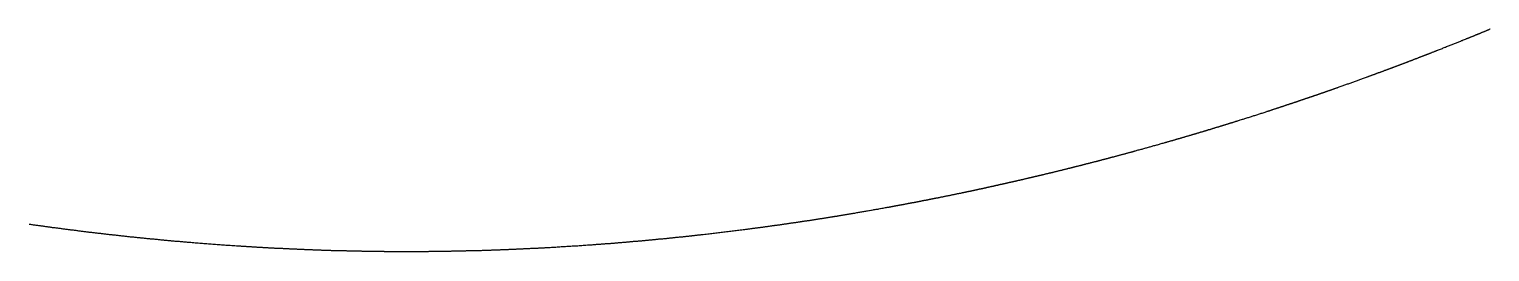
# Model space of a CAD drawing. Header units: millimetres. Extents: x 0 to 2438, y 0 to 1219.
# Drawn here: x 218.44 to 232.22, y 423.41 to 425.51 of the extents above; entities that cross this region are included whole.
import ezdxf

# ---------------------------------------------------------------- set-up
doc = ezdxf.new("R2010")
doc.units = ezdxf.units.MM
doc.layers.add('CUT_AIRCRAFT', color=7, linetype='Continuous')

msp = doc.modelspace()

# ---------------------------------------------------------------- linework, layer by layer
at = {"layer": 'CUT_AIRCRAFT'}
msp.add_lwpolyline([(232.225, 425.507), (232.221, 425.506), (232.216, 425.504), (232.212, 425.502), (232.208, 425.5), (232.204, 425.499), (232.2, 425.497), (232.196, 425.495), (232.192, 425.494), (232.188, 425.492), (232.183, 425.49), (232.179, 425.489), (232.175, 425.487), (232.171, 425.485), (232.167, 425.483), (232.163, 425.482), (232.159, 425.48), (232.155, 425.478), (232.15, 425.477), (232.146, 425.475), (232.142, 425.473), (232.138, 425.472), (232.134, 425.47), (232.13, 425.468), (232.126, 425.466), (232.122, 425.465), (232.117, 425.463), (232.113, 425.461), (232.109, 425.46), (232.105, 425.458), (232.101, 425.456), (232.097, 425.455), (232.093, 425.453), (232.089, 425.451), (232.084, 425.45), (232.08, 425.448), (232.076, 425.446), (232.072, 425.445), (232.068, 425.443), (232.064, 425.441), (232.06, 425.439), (232.056, 425.438), (232.051, 425.436), (232.047, 425.434), (232.043, 425.433), (232.039, 425.431), (232.035, 425.429), (232.031, 425.428), (232.027, 425.426), (232.022, 425.424), (232.018, 425.423), (232.014, 425.421), (232.01, 425.419), (232.007, 425.418), (232.003, 425.417), (231.999, 425.415), (231.994, 425.413), (231.987, 425.41), (231.978, 425.407), (231.969, 425.403), (231.96, 425.399), (231.952, 425.396), (231.944, 425.392), (231.935, 425.389), (231.927, 425.386), (231.919, 425.383), (231.911, 425.379), (231.903, 425.376), (231.894, 425.373), (231.886, 425.369), (231.878, 425.366), (231.869, 425.363), (231.861, 425.359), (231.853, 425.356), (231.845, 425.353), (231.836, 425.35), (231.828, 425.346), (231.82, 425.343), (231.811, 425.34), (231.803, 425.336), (231.795, 425.333), (231.787, 425.33), (231.778, 425.327), (231.77, 425.323), (231.762, 425.32), (231.752, 425.316), (231.744, 425.313), (231.735, 425.31), (231.728, 425.307), (231.723, 425.305), (231.719, 425.303), (231.715, 425.302), (231.712, 425.3), (231.708, 425.299), (231.704, 425.297), (231.699, 425.296), (231.695, 425.294), (231.691, 425.292), (231.687, 425.291), (231.682, 425.289), (231.678, 425.287), (231.674, 425.286), (231.67, 425.284), (231.666, 425.282), (231.662, 425.281), (231.658, 425.279), (231.653, 425.278), (231.649, 425.276), (231.645, 425.274), (231.641, 425.273), (231.637, 425.271), (231.633, 425.269), (231.628, 425.268), (231.624, 425.266), (231.62, 425.265), (231.616, 425.263), (231.612, 425.261), (231.608, 425.26), (231.603, 425.258), (231.599, 425.257), (231.595, 425.255), (231.591, 425.253), (231.587, 425.252), (231.583, 425.25), (231.578, 425.249), (231.574, 425.247), (231.57, 425.245), (231.566, 425.244), (231.562, 425.242), (231.558, 425.24), (231.553, 425.239), (231.549, 425.237), (231.545, 425.236), (231.541, 425.234), (231.537, 425.232), (231.533, 425.231), (231.528, 425.229), (231.524, 425.228), (231.52, 425.226), (231.516, 425.224), (231.512, 425.223), (231.508, 425.221), (231.503, 425.22), (231.499, 425.218), (231.495, 425.216), (231.491, 425.215), (231.487, 425.213), (231.483, 425.212), (231.478, 425.21), (231.474, 425.208), (231.47, 425.207), (231.466, 425.205), (231.462, 425.204), (231.458, 425.202), (231.453, 425.2), (231.449, 425.199), (231.445, 425.197), (231.441, 425.196), (231.437, 425.194), (231.433, 425.193), (231.428, 425.191), (231.424, 425.189), (231.42, 425.188), (231.416, 425.186), (231.412, 425.185), (231.407, 425.183), (231.403, 425.181), (231.399, 425.18), (231.395, 425.178), (231.391, 425.177), (231.387, 425.175), (231.382, 425.174), (231.378, 425.172), (231.374, 425.17), (231.37, 425.169), (231.366, 425.167), (231.361, 425.166), (231.357, 425.164), (231.353, 425.162), (231.349, 425.161), (231.345, 425.159), (231.341, 425.158), (231.336, 425.156), (231.332, 425.155), (231.328, 425.153), (231.324, 425.151), (231.32, 425.15), (231.315, 425.148), (231.311, 425.147), (231.307, 425.145), (231.303, 425.144), (231.299, 425.142), (231.295, 425.14), (231.29, 425.139), (231.286, 425.137), (231.282, 425.136), (231.278, 425.134), (231.274, 425.133), (231.269, 425.131), (231.265, 425.13), (231.261, 425.128), (231.257, 425.126), (231.253, 425.125), (231.249, 425.123), (231.244, 425.122), (231.24, 425.12), (231.236, 425.119), (231.232, 425.117), (231.228, 425.116), (231.223, 425.114), (231.219, 425.112), (231.215, 425.111), (231.211, 425.109), (231.207, 425.108), (231.203, 425.106), (231.198, 425.105), (231.194, 425.103), (231.19, 425.102), (231.186, 425.1), (231.182, 425.098), (231.177, 425.097), (231.173, 425.095), (231.169, 425.094), (231.165, 425.092), (231.161, 425.091), (231.156, 425.089), (231.152, 425.088), (231.148, 425.086), (231.144, 425.085), (231.14, 425.083), (231.135, 425.081), (231.131, 425.08), (231.127, 425.078), (231.123, 425.077), (231.119, 425.075), (231.114, 425.074), (231.11, 425.072), (231.106, 425.071), (231.102, 425.069), (231.098, 425.068), (231.094, 425.066), (231.089, 425.064), (231.085, 425.063), (231.081, 425.061), (231.077, 425.06), (231.073, 425.059), (231.07, 425.057), (231.065, 425.056), (231.06, 425.054), (231.053, 425.051), (231.044, 425.048), (231.035, 425.045), (231.026, 425.042), (231.018, 425.038), (231.009, 425.035), (231.001, 425.032), (230.993, 425.029), (230.984, 425.026), (230.976, 425.023), (230.968, 425.02), (230.959, 425.017), (230.951, 425.014), (230.942, 425.011), (230.934, 425.008), (230.925, 425.005), (230.917, 425.002), (230.909, 424.999), (230.9, 424.996), (230.892, 424.993), (230.883, 424.99), (230.875, 424.987), (230.866, 424.984), (230.858, 424.981), (230.85, 424.978), (230.842, 424.975), (230.833, 424.972), (230.824, 424.969), (230.815, 424.966), (230.806, 424.963), (230.798, 424.96), (230.791, 424.957), (230.785, 424.955), (230.781, 424.954), (230.777, 424.952), (230.774, 424.951), (230.77, 424.95), (230.766, 424.948), (230.761, 424.947), (230.757, 424.945), (230.753, 424.944), (230.748, 424.942), (230.744, 424.941), (230.74, 424.939), (230.736, 424.938), (230.732, 424.936), (230.727, 424.935), (230.723, 424.933), (230.719, 424.932), (230.715, 424.93), (230.71, 424.929), (230.706, 424.927), (230.702, 424.926), (230.698, 424.925), (230.694, 424.923), (230.689, 424.922), (230.685, 424.92), (230.681, 424.919), (230.677, 424.917), (230.672, 424.916), (230.668, 424.914), (230.664, 424.913), (230.66, 424.911), (230.656, 424.91), (230.651, 424.908), (230.647, 424.907), (230.643, 424.905), (230.639, 424.904), (230.634, 424.902), (230.63, 424.901), (230.626, 424.9), (230.622, 424.898), (230.617, 424.897), (230.613, 424.895), (230.609, 424.894), (230.605, 424.892), (230.601, 424.891), (230.596, 424.889), (230.592, 424.888), (230.588, 424.886), (230.584, 424.885), (230.579, 424.883), (230.575, 424.882), (230.571, 424.881), (230.567, 424.879), (230.562, 424.878), (230.558, 424.876), (230.554, 424.875), (230.55, 424.873), (230.546, 424.872), (230.541, 424.87), (230.537, 424.869), (230.533, 424.867), (230.529, 424.866), (230.524, 424.865), (230.52, 424.863), (230.516, 424.862), (230.512, 424.86), (230.507, 424.859), (230.503, 424.857), (230.499, 424.856), (230.495, 424.854), (230.491, 424.853), (230.486, 424.852), (230.482, 424.85), (230.478, 424.849), (230.474, 424.847), (230.469, 424.846), (230.465, 424.844), (230.461, 424.843), (230.457, 424.842), (230.452, 424.84), (230.448, 424.839), (230.444, 424.837), (230.44, 424.836), (230.435, 424.834), (230.431, 424.833), (230.427, 424.831), (230.423, 424.83), (230.418, 424.829), (230.414, 424.827), (230.41, 424.826), (230.406, 424.824), (230.402, 424.823), (230.397, 424.821), (230.393, 424.82), (230.389, 424.819), (230.385, 424.817), (230.38, 424.816), (230.376, 424.814), (230.372, 424.813), (230.368, 424.811), (230.363, 424.81), (230.359, 424.809), (230.355, 424.807), (230.351, 424.806), (230.346, 424.804), (230.342, 424.803), (230.338, 424.802), (230.334, 424.8), (230.329, 424.799), (230.325, 424.797), (230.321, 424.796), (230.317, 424.794), (230.312, 424.793), (230.308, 424.792), (230.304, 424.79), (230.3, 424.789), (230.295, 424.787), (230.291, 424.786), (230.287, 424.785), (230.283, 424.783), (230.278, 424.782), (230.274, 424.78), (230.27, 424.779), (230.266, 424.777), (230.261, 424.776), (230.257, 424.775), (230.253, 424.773), (230.249, 424.772), (230.244, 424.77), (230.24, 424.769), (230.236, 424.768), (230.232, 424.766), (230.227, 424.765), (230.223, 424.763), (230.219, 424.762), (230.215, 424.761), (230.21, 424.759), (230.206, 424.758), (230.202, 424.756), (230.198, 424.755), (230.193, 424.754), (230.189, 424.752), (230.185, 424.751), (230.181, 424.749), (230.176, 424.748), (230.172, 424.747), (230.168, 424.745), (230.164, 424.744), (230.159, 424.743), (230.155, 424.741), (230.151, 424.74), (230.147, 424.738), (230.142, 424.737), (230.138, 424.735), (230.134, 424.734), (230.13, 424.733), (230.126, 424.732), (230.123, 424.73), (230.118, 424.729), (230.113, 424.727), (230.105, 424.725), (230.097, 424.722), (230.088, 424.719), (230.079, 424.716), (230.07, 424.713), (230.061, 424.711), (230.053, 424.708), (230.044, 424.705), (230.036, 424.702), (230.028, 424.7), (230.019, 424.697), (230.01, 424.694), (230.002, 424.691), (229.993, 424.689), (229.985, 424.686), (229.976, 424.683), (229.968, 424.681), (229.959, 424.678), (229.951, 424.675), (229.942, 424.672), (229.934, 424.67), (229.925, 424.667), (229.916, 424.664), (229.908, 424.662), (229.9, 424.659), (229.891, 424.656), (229.883, 424.654), (229.874, 424.651), (229.864, 424.648), (229.855, 424.645), (229.847, 424.642), (229.84, 424.64), (229.834, 424.638), (229.83, 424.637), (229.826, 424.636), (229.822, 424.635), (229.819, 424.633), (229.814, 424.632), (229.81, 424.631), (229.805, 424.629), (229.801, 424.628), (229.797, 424.627), (229.792, 424.625), (229.788, 424.624), (229.784, 424.623), (229.78, 424.621), (229.775, 424.62), (229.771, 424.619), (229.767, 424.617), (229.763, 424.616), (229.758, 424.615), (229.754, 424.613), (229.75, 424.612), (229.745, 424.611), (229.741, 424.609), (229.737, 424.608), (229.733, 424.607), (229.728, 424.605), (229.724, 424.604), (229.72, 424.603), (229.715, 424.601), (229.711, 424.6), (229.707, 424.599), (229.703, 424.597), (229.698, 424.596), (229.694, 424.595), (229.69, 424.593), (229.685, 424.592), (229.681, 424.591), (229.677, 424.59), (229.673, 424.588), (229.668, 424.587), (229.664, 424.586), (229.66, 424.584), (229.655, 424.583), (229.651, 424.582), (229.647, 424.58), (229.643, 424.579), (229.638, 424.578), (229.634, 424.576), (229.63, 424.575), (229.625, 424.574), (229.621, 424.572), (229.617, 424.571), (229.613, 424.57), (229.608, 424.569), (229.604, 424.567), (229.6, 424.566), (229.595, 424.565), (229.591, 424.563), (229.587, 424.562), (229.583, 424.561), (229.578, 424.559), (229.574, 424.558), (229.57, 424.557), (229.565, 424.556), (229.561, 424.554), (229.557, 424.553), (229.553, 424.552), (229.548, 424.55), (229.544, 424.549), (229.54, 424.548), (229.535, 424.546), (229.531, 424.545), (229.527, 424.544), (229.522, 424.543), (229.518, 424.541), (229.514, 424.54), (229.51, 424.539), (229.505, 424.537), (229.501, 424.536), (229.497, 424.535), (229.492, 424.534), (229.488, 424.532), (229.484, 424.531), (229.48, 424.53), (229.475, 424.528), (229.471, 424.527), (229.467, 424.526), (229.462, 424.525), (229.458, 424.523), (229.454, 424.522), (229.449, 424.521), (229.445, 424.519), (229.441, 424.518), (229.437, 424.517), (229.432, 424.516), (229.428, 424.514), (229.424, 424.513), (229.419, 424.512), (229.415, 424.51), (229.411, 424.509), (229.406, 424.508), (229.402, 424.507), (229.398, 424.505), (229.394, 424.504), (229.389, 424.503), (229.385, 424.502), (229.381, 424.5), (229.376, 424.499), (229.372, 424.498), (229.368, 424.497), (229.363, 424.495), (229.359, 424.494), (229.355, 424.493), (229.351, 424.491), (229.346, 424.49), (229.342, 424.489), (229.338, 424.488), (229.333, 424.486), (229.329, 424.485), (229.325, 424.484), (229.32, 424.483), (229.316, 424.481), (229.312, 424.48), (229.308, 424.479), (229.303, 424.478), (229.299, 424.476), (229.295, 424.475), (229.29, 424.474), (229.286, 424.473), (229.282, 424.471), (229.277, 424.47), (229.273, 424.469), (229.269, 424.468), (229.265, 424.466), (229.26, 424.465), (229.256, 424.464), (229.252, 424.463), (229.247, 424.461), (229.243, 424.46), (229.239, 424.459), (229.234, 424.458), (229.23, 424.456), (229.226, 424.455), (229.221, 424.454), (229.217, 424.453), (229.213, 424.451), (229.208, 424.45), (229.204, 424.449), (229.2, 424.448), (229.196, 424.446), (229.191, 424.445), (229.187, 424.444), (229.182, 424.443), (229.178, 424.441), (229.174, 424.44), (229.17, 424.439), (229.166, 424.438), (229.162, 424.437), (229.158, 424.436), (229.153, 424.434), (229.145, 424.432), (229.137, 424.43), (229.127, 424.427), (229.118, 424.424), (229.109, 424.422), (229.1, 424.419), (229.092, 424.417), (229.083, 424.414), (229.075, 424.412), (229.066, 424.41), (229.058, 424.407), (229.049, 424.405), (229.04, 424.402), (229.032, 424.4), (229.023, 424.397), (229.014, 424.395), (229.006, 424.393), (228.997, 424.39), (228.988, 424.388), (228.98, 424.385), (228.971, 424.383), (228.962, 424.38), (228.954, 424.378), (228.945, 424.376), (228.937, 424.373), (228.928, 424.371), (228.92, 424.369), (228.911, 424.366), (228.901, 424.364), (228.892, 424.361), (228.883, 424.359), (228.876, 424.357), (228.87, 424.355), (228.866, 424.354), (228.862, 424.353), (228.859, 424.352), (228.855, 424.351), (228.85, 424.35), (228.846, 424.348), (228.841, 424.347), (228.837, 424.346), (228.833, 424.345), (228.828, 424.344), (228.824, 424.342), (228.82, 424.341), (228.815, 424.34), (228.811, 424.339), (228.807, 424.338), (228.802, 424.336), (228.798, 424.335), (228.794, 424.334), (228.789, 424.333), (228.785, 424.332), (228.781, 424.331), (228.776, 424.329), (228.772, 424.328), (228.768, 424.327), (228.763, 424.326), (228.759, 424.325), (228.755, 424.324), (228.75, 424.322), (228.746, 424.321), (228.742, 424.32), (228.737, 424.319), (228.733, 424.318), (228.729, 424.317), (228.724, 424.315), (228.72, 424.314), (228.716, 424.313), (228.711, 424.312), (228.707, 424.311), (228.703, 424.31), (228.698, 424.308), (228.694, 424.307), (228.69, 424.306), (228.685, 424.305), (228.681, 424.304), (228.677, 424.303), (228.672, 424.301), (228.668, 424.3), (228.664, 424.299), (228.659, 424.298), (228.655, 424.297), (228.65, 424.296), (228.646, 424.295), (228.642, 424.293), (228.637, 424.292), (228.633, 424.291), (228.629, 424.29), (228.624, 424.289), (228.62, 424.288), (228.616, 424.287), (228.611, 424.285), (228.607, 424.284), (228.603, 424.283), (228.598, 424.282), (228.594, 424.281), (228.59, 424.28), (228.585, 424.279), (228.581, 424.277), (228.577, 424.276), (228.572, 424.275), (228.568, 424.274), (228.564, 424.273), (228.559, 424.272), (228.555, 424.271), (228.551, 424.269), (228.546, 424.268), (228.542, 424.267), (228.538, 424.266), (228.533, 424.265), (228.529, 424.264), (228.525, 424.263), (228.52, 424.261), (228.516, 424.26), (228.511, 424.259), (228.507, 424.258), (228.503, 424.257), (228.498, 424.256), (228.494, 424.255), (228.49, 424.254), (228.485, 424.252), (228.481, 424.251), (228.477, 424.25), (228.472, 424.249), (228.468, 424.248), (228.464, 424.247), (228.459, 424.246), (228.455, 424.245), (228.451, 424.243), (228.446, 424.242), (228.442, 424.241), (228.438, 424.24), (228.433, 424.239), (228.429, 424.238), (228.424, 424.237), (228.42, 424.236), (228.416, 424.235), (228.411, 424.233), (228.407, 424.232), (228.403, 424.231), (228.398, 424.23), (228.394, 424.229), (228.39, 424.228), (228.385, 424.227), (228.381, 424.226), (228.377, 424.225), (228.372, 424.223), (228.368, 424.222), (228.364, 424.221), (228.359, 424.22), (228.355, 424.219), (228.351, 424.218), (228.346, 424.217), (228.342, 424.216), (228.337, 424.215), (228.333, 424.213), (228.329, 424.212), (228.324, 424.211), (228.32, 424.21), (228.316, 424.209), (228.311, 424.208), (228.307, 424.207), (228.303, 424.206), (228.298, 424.205), (228.294, 424.204), (228.29, 424.203), (228.285, 424.201), (228.281, 424.2), (228.276, 424.199), (228.272, 424.198), (228.268, 424.197), (228.263, 424.196), (228.259, 424.195), (228.255, 424.194), (228.25, 424.193), (228.246, 424.192), (228.242, 424.191), (228.237, 424.189), (228.233, 424.188), (228.229, 424.187), (228.224, 424.186), (228.22, 424.185), (228.215, 424.184), (228.211, 424.183), (228.207, 424.182), (228.202, 424.181), (228.198, 424.18), (228.194, 424.179), (228.19, 424.178), (228.185, 424.177), (228.181, 424.175), (228.176, 424.174), (228.17, 424.173), (228.165, 424.172), (228.159, 424.17), (228.154, 424.169), (228.149, 424.168), (228.144, 424.166), (228.138, 424.165), (228.133, 424.164), (228.128, 424.162), (228.122, 424.161), (228.117, 424.16), (228.112, 424.159), (228.107, 424.157), (228.101, 424.156), (228.096, 424.155), (228.091, 424.153), (228.085, 424.152), (228.08, 424.151), (228.075, 424.15), (228.07, 424.148), (228.064, 424.147), (228.059, 424.146), (228.054, 424.144), (228.049, 424.143), (228.044, 424.142), (228.038, 424.141), (228.033, 424.139), (228.027, 424.138), (228.021, 424.136), (228.015, 424.135), (228.011, 424.134), (228.009, 424.134), (228.008, 424.134), (228.008, 424.133), (228.008, 424.133), (228.007, 424.133), (228.006, 424.133), (228.005, 424.133), (228.004, 424.133), (228.003, 424.132), (228.002, 424.132), (228.001, 424.132), (228, 424.132), (227.999, 424.131), (227.999, 424.131), (227.998, 424.131), (227.997, 424.131), (227.996, 424.131), (227.995, 424.13), (227.994, 424.13), (227.993, 424.13), (227.992, 424.13), (227.991, 424.129), (227.99, 424.129), (227.989, 424.129), (227.988, 424.129), (227.987, 424.129), (227.986, 424.128), (227.986, 424.128), (227.985, 424.128), (227.984, 424.128), (227.983, 424.127), (227.982, 424.127), (227.981, 424.127), (227.98, 424.127), (227.979, 424.127), (227.978, 424.126), (227.977, 424.126), (227.976, 424.126), (227.975, 424.126), (227.974, 424.125), (227.974, 424.125), (227.973, 424.125), (227.972, 424.125), (227.971, 424.125), (227.97, 424.124), (227.969, 424.124), (227.968, 424.124), (227.967, 424.124), (227.966, 424.123), (227.965, 424.123), (227.964, 424.123), (227.963, 424.123), (227.962, 424.123), (227.962, 424.122), (227.961, 424.122), (227.96, 424.122), (227.959, 424.122), (227.958, 424.121), (227.957, 424.121), (227.956, 424.121), (227.955, 424.121), (227.954, 424.121), (227.953, 424.12), (227.952, 424.12), (227.951, 424.12), (227.95, 424.12), (227.95, 424.12), (227.949, 424.119), (227.948, 424.119), (227.947, 424.119), (227.946, 424.119), (227.945, 424.118), (227.944, 424.118), (227.943, 424.118), (227.942, 424.118), (227.941, 424.118), (227.94, 424.117), (227.939, 424.117), (227.938, 424.117), (227.938, 424.117), (227.937, 424.116), (227.936, 424.116), (227.935, 424.116), (227.934, 424.116), (227.933, 424.116), (227.932, 424.115), (227.931, 424.115), (227.93, 424.115), (227.929, 424.115), (227.928, 424.114), (227.927, 424.114), (227.926, 424.114), (227.926, 424.114), (227.925, 424.114), (227.924, 424.113), (227.923, 424.113), (227.922, 424.113), (227.921, 424.113), (227.92, 424.113), (227.919, 424.112), (227.918, 424.112), (227.917, 424.112), (227.916, 424.112), (227.915, 424.111), (227.914, 424.111), (227.914, 424.111), (227.913, 424.111), (227.912, 424.111), (227.911, 424.11), (227.91, 424.11), (227.909, 424.11), (227.908, 424.11), (227.907, 424.109), (227.906, 424.109), (227.905, 424.109), (227.904, 424.109), (227.903, 424.109), (227.902, 424.108), (227.902, 424.108), (227.901, 424.108), (227.9, 424.108), (227.899, 424.108), (227.898, 424.107), (227.897, 424.107), (227.896, 424.107), (227.895, 424.107), (227.894, 424.106), (227.893, 424.106), (227.892, 424.106), (227.891, 424.106), (227.89, 424.106), (227.89, 424.105), (227.889, 424.105), (227.888, 424.105), (227.887, 424.105), (227.886, 424.104), (227.885, 424.104), (227.884, 424.104), (227.883, 424.104), (227.882, 424.104), (227.881, 424.103), (227.88, 424.103), (227.879, 424.103), (227.878, 424.103), (227.877, 424.103), (227.877, 424.102), (227.876, 424.102), (227.875, 424.102), (227.874, 424.102), (227.873, 424.101), (227.872, 424.101), (227.871, 424.101), (227.87, 424.101), (227.869, 424.101), (227.868, 424.1), (227.867, 424.1), (227.867, 424.1), (227.866, 424.1), (227.866, 424.1), (227.864, 424.099), (227.861, 424.099), (227.857, 424.098), (227.852, 424.097), (227.847, 424.095), (227.843, 424.094), (227.839, 424.094), (227.835, 424.093), (227.831, 424.092), (227.827, 424.091), (227.823, 424.09), (227.819, 424.089), (227.815, 424.088), (227.811, 424.087), (227.807, 424.086), (227.803, 424.085), (227.799, 424.084), (227.795, 424.083), (227.791, 424.082), (227.787, 424.081), (227.783, 424.08), (227.779, 424.08), (227.775, 424.079), (227.771, 424.078), (227.766, 424.077), (227.762, 424.076), (227.758, 424.075), (227.754, 424.074), (227.75, 424.073), (227.746, 424.072), (227.742, 424.071), (227.738, 424.07), (227.734, 424.069), (227.731, 424.069), (227.728, 424.068), (227.725, 424.067), (227.722, 424.066), (227.719, 424.066), (227.715, 424.065), (227.712, 424.064), (227.709, 424.064), (227.706, 424.063), (227.703, 424.062), (227.7, 424.061), (227.697, 424.061), (227.693, 424.06), (227.69, 424.059), (227.687, 424.059), (227.684, 424.058), (227.681, 424.057), (227.678, 424.056), (227.675, 424.056), (227.672, 424.055), (227.668, 424.054), (227.665, 424.054), (227.662, 424.053), (227.659, 424.052), (227.656, 424.052), (227.653, 424.051), (227.65, 424.05), (227.647, 424.049), (227.643, 424.049), (227.64, 424.048), (227.637, 424.047), (227.634, 424.047), (227.631, 424.046), (227.628, 424.045), (227.625, 424.044), (227.621, 424.044), (227.618, 424.043), (227.615, 424.042), (227.612, 424.042), (227.609, 424.041), (227.606, 424.04), (227.603, 424.04), (227.6, 424.039), (227.596, 424.038), (227.593, 424.037), (227.59, 424.037), (227.587, 424.036), (227.584, 424.035), (227.581, 424.035), (227.578, 424.034), (227.575, 424.033), (227.571, 424.033), (227.568, 424.032), (227.565, 424.031), (227.562, 424.031), (227.559, 424.03), (227.556, 424.029), (227.553, 424.028), (227.549, 424.028), (227.546, 424.027), (227.543, 424.026), (227.54, 424.026), (227.537, 424.025), (227.534, 424.024), (227.531, 424.024), (227.528, 424.023), (227.524, 424.022), (227.521, 424.022), (227.518, 424.021), (227.515, 424.02), (227.512, 424.019), (227.509, 424.019), (227.506, 424.018), (227.502, 424.017), (227.499, 424.017), (227.496, 424.016), (227.493, 424.015), (227.49, 424.015), (227.487, 424.014), (227.484, 424.013), (227.481, 424.013), (227.477, 424.012), (227.474, 424.011), (227.471, 424.011), (227.468, 424.01), (227.465, 424.009), (227.462, 424.008), (227.459, 424.008), (227.456, 424.007), (227.452, 424.006), (227.449, 424.006), (227.446, 424.005), (227.443, 424.004), (227.44, 424.004), (227.437, 424.003), (227.434, 424.002), (227.43, 424.002), (227.427, 424.001), (227.424, 424), (227.421, 424), (227.418, 423.999), (227.415, 423.998), (227.412, 423.998), (227.408, 423.997), (227.405, 423.996), (227.402, 423.996), (227.399, 423.995), (227.396, 423.994), (227.393, 423.994), (227.39, 423.993), (227.387, 423.992), (227.383, 423.992), (227.38, 423.991), (227.377, 423.99), (227.374, 423.989), (227.371, 423.989), (227.368, 423.988), (227.365, 423.987), (227.361, 423.987), (227.358, 423.986), (227.355, 423.985), (227.352, 423.985), (227.349, 423.984), (227.346, 423.983), (227.343, 423.983), (227.339, 423.982), (227.336, 423.981), (227.333, 423.981), (227.33, 423.98), (227.327, 423.979), (227.324, 423.979), (227.321, 423.978), (227.318, 423.977), (227.314, 423.977), (227.311, 423.976), (227.308, 423.975), (227.305, 423.975), (227.302, 423.974), (227.299, 423.973), (227.296, 423.973), (227.292, 423.972), (227.289, 423.971), (227.286, 423.971), (227.283, 423.97), (227.28, 423.969), (227.277, 423.969), (227.274, 423.968), (227.27, 423.967), (227.267, 423.967), (227.264, 423.966), (227.261, 423.966), (227.258, 423.965), (227.255, 423.964), (227.251, 423.963), (227.248, 423.963), (227.245, 423.962), (227.243, 423.962), (227.24, 423.961), (227.237, 423.96), (227.233, 423.96), (227.227, 423.958), (227.221, 423.957), (227.214, 423.956), (227.208, 423.954), (227.201, 423.953), (227.195, 423.952), (227.189, 423.95), (227.182, 423.949), (227.176, 423.948), (227.17, 423.947), (227.163, 423.945), (227.157, 423.944), (227.151, 423.943), (227.144, 423.941), (227.138, 423.94), (227.132, 423.939), (227.126, 423.937), (227.119, 423.936), (227.113, 423.935), (227.107, 423.934), (227.1, 423.932), (227.094, 423.931), (227.088, 423.93), (227.081, 423.928), (227.075, 423.927), (227.069, 423.926), (227.063, 423.925), (227.056, 423.923), (227.049, 423.922), (227.042, 423.921), (227.036, 423.919), (227.031, 423.918), (227.027, 423.917), (227.023, 423.917), (227.021, 423.916), (227.018, 423.916), (227.015, 423.915), (227.012, 423.914), (227.009, 423.914), (227.005, 423.913), (227.002, 423.912), (226.999, 423.912), (226.996, 423.911), (226.993, 423.911), (226.99, 423.91), (226.986, 423.909), (226.983, 423.909), (226.98, 423.908), (226.977, 423.907), (226.974, 423.907), (226.971, 423.906), (226.967, 423.906), (226.964, 423.905), (226.961, 423.904), (226.958, 423.904), (226.955, 423.903), (226.951, 423.902), (226.948, 423.902), (226.945, 423.901), (226.942, 423.9), (226.939, 423.9), (226.936, 423.899), (226.932, 423.899), (226.929, 423.898), (226.926, 423.897), (226.923, 423.897), (226.92, 423.896), (226.917, 423.895), (226.913, 423.895), (226.91, 423.894), (226.907, 423.894), (226.904, 423.893), (226.901, 423.892), (226.898, 423.892), (226.894, 423.891), (226.891, 423.891), (226.888, 423.89), (226.885, 423.889), (226.882, 423.889), (226.878, 423.888), (226.875, 423.887), (226.872, 423.887), (226.869, 423.886), (226.866, 423.886), (226.863, 423.885), (226.859, 423.884), (226.856, 423.884), (226.853, 423.883), (226.85, 423.882), (226.847, 423.882), (226.844, 423.881), (226.84, 423.881), (226.837, 423.88), (226.834, 423.879), (226.831, 423.879), (226.828, 423.878), (226.824, 423.878), (226.821, 423.877), (226.818, 423.876), (226.815, 423.876), (226.812, 423.875), (226.809, 423.874), (226.805, 423.874), (226.802, 423.873), (226.799, 423.873), (226.796, 423.872), (226.793, 423.871), (226.789, 423.871), (226.786, 423.87), (226.783, 423.87), (226.78, 423.869), (226.777, 423.868), (226.774, 423.868), (226.77, 423.867), (226.767, 423.867), (226.764, 423.866), (226.761, 423.865), (226.758, 423.865), (226.755, 423.864), (226.751, 423.864), (226.748, 423.863), (226.745, 423.862), (226.742, 423.862), (226.739, 423.861), (226.735, 423.861), (226.732, 423.86), (226.729, 423.859), (226.726, 423.859), (226.723, 423.858), (226.72, 423.858), (226.716, 423.857), (226.713, 423.856), (226.71, 423.856), (226.707, 423.855), (226.704, 423.855), (226.7, 423.854), (226.697, 423.853), (226.694, 423.853), (226.691, 423.852), (226.688, 423.852), (226.685, 423.851), (226.681, 423.85), (226.678, 423.85), (226.675, 423.849), (226.672, 423.849), (226.669, 423.848), (226.665, 423.847), (226.662, 423.847), (226.659, 423.846), (226.656, 423.846), (226.653, 423.845), (226.65, 423.844), (226.646, 423.844), (226.643, 423.843), (226.64, 423.843), (226.637, 423.842), (226.634, 423.841), (226.63, 423.841), (226.627, 423.84), (226.624, 423.84), (226.621, 423.839), (226.618, 423.839), (226.615, 423.838), (226.611, 423.837), (226.608, 423.837), (226.605, 423.836), (226.602, 423.836), (226.599, 423.835), (226.595, 423.834), (226.592, 423.834), (226.589, 423.833), (226.586, 423.833), (226.583, 423.832), (226.58, 423.832), (226.576, 423.831), (226.573, 423.83), (226.57, 423.83), (226.567, 423.829), (226.564, 423.829), (226.56, 423.828), (226.557, 423.827), (226.554, 423.827), (226.551, 423.826), (226.548, 423.826), (226.544, 423.825), (226.541, 423.824), (226.538, 423.824), (226.535, 423.823), (226.533, 423.823), (226.531, 423.823), (226.527, 423.822), (226.522, 423.821), (226.515, 423.82), (226.505, 423.818), (226.495, 423.816), (226.484, 423.814), (226.474, 423.812), (226.465, 423.811), (226.455, 423.809), (226.446, 423.807), (226.437, 423.806), (226.427, 423.804), (226.418, 423.802), (226.408, 423.801), (226.399, 423.799), (226.389, 423.797), (226.38, 423.796), (226.37, 423.794), (226.361, 423.792), (226.351, 423.791), (226.341, 423.789), (226.332, 423.787), (226.322, 423.786), (226.313, 423.784), (226.303, 423.782), (226.294, 423.781), (226.284, 423.779), (226.275, 423.778), (226.266, 423.776), (226.256, 423.774), (226.246, 423.773), (226.236, 423.771), (226.226, 423.769), (226.218, 423.768), (226.21, 423.767), (226.204, 423.765), (226.198, 423.764), (226.192, 423.764), (226.186, 423.762), (226.18, 423.761), (226.173, 423.76), (226.167, 423.759), (226.161, 423.758), (226.154, 423.757), (226.148, 423.756), (226.142, 423.755), (226.135, 423.754), (226.129, 423.753), (226.123, 423.752), (226.116, 423.751), (226.11, 423.75), (226.103, 423.749), (226.097, 423.748), (226.091, 423.747), (226.084, 423.746), (226.078, 423.745), (226.072, 423.744), (226.065, 423.743), (226.059, 423.741), (226.053, 423.74), (226.046, 423.739), (226.04, 423.738), (226.034, 423.737), (226.027, 423.736), (226.021, 423.735), (226.015, 423.734), (226.008, 423.733), (226.002, 423.732), (225.996, 423.731), (225.989, 423.73), (225.983, 423.729), (225.977, 423.728), (225.97, 423.727), (225.964, 423.726), (225.958, 423.725), (225.951, 423.724), (225.945, 423.723), (225.939, 423.722), (225.932, 423.721), (225.926, 423.72), (225.919, 423.719), (225.913, 423.718), (225.907, 423.717), (225.9, 423.716), (225.894, 423.715), (225.888, 423.714), (225.881, 423.713), (225.875, 423.712), (225.869, 423.711), (225.862, 423.71), (225.856, 423.709), (225.85, 423.708), (225.843, 423.707), (225.837, 423.706), (225.831, 423.705), (225.824, 423.704), (225.818, 423.703), (225.811, 423.702), (225.805, 423.701), (225.799, 423.7), (225.792, 423.699), (225.786, 423.699), (225.78, 423.698), (225.773, 423.697), (225.767, 423.696), (225.761, 423.695), (225.754, 423.694), (225.748, 423.693), (225.742, 423.692), (225.735, 423.691), (225.729, 423.69), (225.722, 423.689), (225.716, 423.688), (225.71, 423.687), (225.703, 423.686), (225.697, 423.685), (225.691, 423.684), (225.684, 423.683), (225.678, 423.682), (225.672, 423.681), (225.665, 423.68), (225.659, 423.68), (225.653, 423.679), (225.646, 423.678), (225.64, 423.677), (225.633, 423.676), (225.627, 423.675), (225.621, 423.674), (225.614, 423.673), (225.608, 423.672), (225.602, 423.671), (225.595, 423.67), (225.589, 423.669), (225.583, 423.668), (225.576, 423.667), (225.57, 423.667), (225.563, 423.666), (225.557, 423.665), (225.551, 423.664), (225.544, 423.663), (225.538, 423.662), (225.532, 423.661), (225.525, 423.66), (225.519, 423.659), (225.513, 423.658), (225.506, 423.658), (225.5, 423.657), (225.493, 423.656), (225.487, 423.655), (225.481, 423.654), (225.474, 423.653), (225.468, 423.652), (225.462, 423.651), (225.455, 423.65), (225.449, 423.65), (225.443, 423.649), (225.436, 423.648), (225.43, 423.647), (225.423, 423.646), (225.417, 423.645), (225.411, 423.644), (225.404, 423.643), (225.398, 423.642), (225.392, 423.642), (225.385, 423.641), (225.379, 423.64), (225.373, 423.639), (225.366, 423.638), (225.36, 423.637), (225.353, 423.636), (225.347, 423.636), (225.341, 423.635), (225.334, 423.634), (225.328, 423.633), (225.322, 423.632), (225.315, 423.631), (225.309, 423.63), (225.302, 423.63), (225.296, 423.629), (225.29, 423.628), (225.283, 423.627), (225.277, 423.626), (225.271, 423.625), (225.264, 423.625), (225.258, 423.624), (225.251, 423.623), (225.245, 423.622), (225.238, 423.621), (225.232, 423.62), (225.226, 423.62), (225.221, 423.619), (225.215, 423.618), (225.209, 423.617), (225.2, 423.616), (225.19, 423.615), (225.177, 423.613), (225.163, 423.611), (225.149, 423.61), (225.136, 423.608), (225.123, 423.606), (225.111, 423.605), (225.098, 423.603), (225.085, 423.602), (225.073, 423.6), (225.06, 423.598), (225.047, 423.597), (225.034, 423.595), (225.021, 423.594), (225.008, 423.592), (224.996, 423.591), (224.983, 423.589), (224.97, 423.588), (224.957, 423.586), (224.944, 423.585), (224.931, 423.583), (224.919, 423.581), (224.906, 423.58), (224.893, 423.578), (224.881, 423.577), (224.868, 423.576), (224.855, 423.574), (224.842, 423.573), (224.828, 423.571), (224.814, 423.569), (224.801, 423.568), (224.791, 423.567), (224.782, 423.566), (224.776, 423.565), (224.77, 423.564), (224.765, 423.564), (224.759, 423.563), (224.753, 423.562), (224.746, 423.562), (224.739, 423.561), (224.733, 423.56), (224.726, 423.559), (224.72, 423.559), (224.713, 423.558), (224.707, 423.557), (224.701, 423.557), (224.694, 423.556), (224.688, 423.555), (224.681, 423.555), (224.675, 423.554), (224.668, 423.553), (224.662, 423.552), (224.655, 423.552), (224.649, 423.551), (224.643, 423.55), (224.636, 423.55), (224.63, 423.549), (224.623, 423.548), (224.617, 423.548), (224.61, 423.547), (224.604, 423.546), (224.598, 423.546), (224.591, 423.545), (224.585, 423.544), (224.578, 423.544), (224.572, 423.543), (224.565, 423.542), (224.559, 423.542), (224.552, 423.541), (224.546, 423.54), (224.54, 423.54), (224.533, 423.539), (224.527, 423.538), (224.52, 423.538), (224.514, 423.537), (224.507, 423.536), (224.501, 423.536), (224.494, 423.535), (224.488, 423.534), (224.482, 423.534), (224.475, 423.533), (224.469, 423.532), (224.462, 423.532), (224.456, 423.531), (224.449, 423.53), (224.443, 423.53), (224.436, 423.529), (224.43, 423.529), (224.424, 423.528), (224.417, 423.527), (224.411, 423.527), (224.404, 423.526), (224.398, 423.525), (224.391, 423.525), (224.385, 423.524), (224.379, 423.524), (224.372, 423.523), (224.366, 423.522), (224.359, 423.522), (224.353, 423.521), (224.346, 423.52), (224.34, 423.52), (224.333, 423.519), (224.327, 423.519), (224.321, 423.518), (224.314, 423.517), (224.308, 423.517), (224.301, 423.516), (224.295, 423.516), (224.288, 423.515), (224.282, 423.514), (224.275, 423.514), (224.269, 423.513), (224.262, 423.513), (224.256, 423.512), (224.25, 423.511), (224.243, 423.511), (224.237, 423.51), (224.23, 423.51), (224.224, 423.509), (224.217, 423.508), (224.211, 423.508), (224.204, 423.507), (224.198, 423.507), (224.192, 423.506), (224.185, 423.506), (224.179, 423.505), (224.172, 423.504), (224.166, 423.504), (224.159, 423.503), (224.153, 423.503), (224.146, 423.502), (224.14, 423.502), (224.134, 423.501), (224.127, 423.5), (224.121, 423.5), (224.114, 423.499), (224.108, 423.499), (224.101, 423.498), (224.095, 423.498), (224.088, 423.497), (224.082, 423.497), (224.075, 423.496), (224.069, 423.495), (224.063, 423.495), (224.056, 423.494), (224.05, 423.494), (224.043, 423.493), (224.037, 423.493), (224.03, 423.492), (224.024, 423.492), (224.017, 423.491), (224.011, 423.491), (224.005, 423.49), (223.998, 423.49), (223.992, 423.489), (223.985, 423.489), (223.979, 423.488), (223.972, 423.488), (223.966, 423.487), (223.959, 423.486), (223.953, 423.486), (223.946, 423.485), (223.94, 423.485), (223.934, 423.484), (223.927, 423.484), (223.921, 423.483), (223.914, 423.483), (223.908, 423.482), (223.901, 423.482), (223.895, 423.481), (223.888, 423.481), (223.882, 423.48), (223.875, 423.48), (223.869, 423.479), (223.863, 423.479), (223.856, 423.478), (223.85, 423.478), (223.843, 423.477), (223.837, 423.477), (223.83, 423.476), (223.824, 423.476), (223.817, 423.476), (223.811, 423.475), (223.804, 423.475), (223.797, 423.474), (223.791, 423.474), (223.785, 423.473), (223.78, 423.473), (223.774, 423.472), (223.768, 423.472), (223.759, 423.471), (223.748, 423.47), (223.735, 423.47), (223.721, 423.469), (223.707, 423.468), (223.694, 423.467), (223.681, 423.466), (223.668, 423.465), (223.656, 423.464), (223.643, 423.463), (223.63, 423.462), (223.617, 423.461), (223.604, 423.461), (223.591, 423.46), (223.578, 423.459), (223.565, 423.458), (223.552, 423.457), (223.539, 423.456), (223.526, 423.456), (223.513, 423.455), (223.5, 423.454), (223.487, 423.453), (223.474, 423.452), (223.461, 423.452), (223.448, 423.451), (223.435, 423.45), (223.423, 423.449), (223.41, 423.448), (223.396, 423.448), (223.382, 423.447), (223.368, 423.446), (223.355, 423.445), (223.344, 423.445), (223.336, 423.444), (223.329, 423.444), (223.324, 423.444), (223.318, 423.443), (223.312, 423.443), (223.306, 423.443), (223.299, 423.442), (223.292, 423.442), (223.286, 423.442), (223.279, 423.441), (223.273, 423.441), (223.266, 423.441), (223.26, 423.44), (223.253, 423.44), (223.247, 423.44), (223.24, 423.439), (223.234, 423.439), (223.227, 423.439), (223.221, 423.438), (223.214, 423.438), (223.208, 423.438), (223.201, 423.437), (223.195, 423.437), (223.188, 423.437), (223.182, 423.436), (223.175, 423.436), (223.169, 423.436), (223.162, 423.435), (223.156, 423.435), (223.149, 423.435), (223.143, 423.434), (223.136, 423.434), (223.13, 423.434), (223.123, 423.433), (223.117, 423.433), (223.11, 423.433), (223.104, 423.433), (223.097, 423.432), (223.091, 423.432), (223.084, 423.432), (223.078, 423.431), (223.071, 423.431), (223.064, 423.431), (223.058, 423.43), (223.051, 423.43), (223.045, 423.43), (223.038, 423.43), (223.032, 423.429), (223.025, 423.429), (223.019, 423.429), (223.012, 423.429), (223.006, 423.428), (222.999, 423.428), (222.993, 423.428), (222.986, 423.427), (222.98, 423.427), (222.973, 423.427), (222.967, 423.427), (222.96, 423.426), (222.954, 423.426), (222.947, 423.426), (222.941, 423.426), (222.934, 423.425), (222.928, 423.425), (222.921, 423.425), (222.915, 423.425), (222.908, 423.424), (222.902, 423.424), (222.895, 423.424), (222.889, 423.424), (222.882, 423.423), (222.876, 423.423), (222.869, 423.423), (222.863, 423.423), (222.856, 423.422), (222.85, 423.422), (222.843, 423.422), (222.837, 423.422), (222.83, 423.421), (222.824, 423.421), (222.817, 423.421), (222.811, 423.421), (222.804, 423.421), (222.797, 423.42), (222.791, 423.42), (222.784, 423.42), (222.778, 423.42), (222.771, 423.419), (222.765, 423.419), (222.758, 423.419), (222.752, 423.419), (222.745, 423.419), (222.739, 423.418), (222.732, 423.418), (222.726, 423.418), (222.719, 423.418), (222.713, 423.418), (222.706, 423.417), (222.7, 423.417), (222.693, 423.417), (222.687, 423.417), (222.68, 423.417), (222.674, 423.416), (222.667, 423.416), (222.661, 423.416), (222.654, 423.416), (222.648, 423.416), (222.641, 423.416), (222.635, 423.415), (222.628, 423.415), (222.622, 423.415), (222.615, 423.415), (222.609, 423.415), (222.602, 423.415), (222.596, 423.414), (222.589, 423.414), (222.583, 423.414), (222.576, 423.414), (222.569, 423.414), (222.563, 423.414), (222.556, 423.413), (222.55, 423.413), (222.543, 423.413), (222.537, 423.413), (222.53, 423.413), (222.524, 423.413), (222.517, 423.412), (222.511, 423.412), (222.504, 423.412), (222.498, 423.412), (222.491, 423.412), (222.485, 423.412), (222.478, 423.412), (222.472, 423.412), (222.465, 423.411), (222.459, 423.411), (222.452, 423.411), (222.446, 423.411), (222.439, 423.411), (222.433, 423.411), (222.426, 423.411), (222.42, 423.41), (222.413, 423.41), (222.407, 423.41), (222.4, 423.41), (222.394, 423.41), (222.387, 423.41), (222.381, 423.41), (222.374, 423.41), (222.368, 423.41), (222.361, 423.409), (222.354, 423.409), (222.348, 423.409), (222.341, 423.409), (222.335, 423.409), (222.328, 423.409), (222.322, 423.409), (222.315, 423.409), (222.309, 423.409), (222.302, 423.409), (222.296, 423.409), (222.289, 423.408), (222.282, 423.408), (222.275, 423.408), (222.268, 423.408), (222.261, 423.408), (222.254, 423.408), (222.247, 423.408), (222.24, 423.408), (222.233, 423.408), (222.226, 423.408), (222.219, 423.408), (222.212, 423.408), (222.205, 423.407), (222.198, 423.407), (222.191, 423.407), (222.184, 423.407), (222.178, 423.407), (222.171, 423.407), (222.164, 423.407), (222.157, 423.407), (222.15, 423.407), (222.143, 423.407), (222.136, 423.407), (222.129, 423.407), (222.123, 423.407), (222.116, 423.407), (222.108, 423.407), (222.1, 423.407), (222.092, 423.407), (222.085, 423.407), (222.08, 423.407), (222.078, 423.407), (222.078, 423.407), (222.077, 423.407), (222.076, 423.407), (222.076, 423.407), (222.076, 423.407), (222.075, 423.407), (222.075, 423.407), (222.075, 423.407), (222.074, 423.407), (222.074, 423.407), (222.073, 423.407), (222.073, 423.407), (222.072, 423.407), (222.072, 423.407), (222.072, 423.407), (222.071, 423.407), (222.071, 423.407), (222.07, 423.407), (222.07, 423.407), (222.07, 423.407), (222.069, 423.407), (222.069, 423.407), (222.068, 423.406), (222.068, 423.406), (222.067, 423.406), (222.067, 423.406), (222.067, 423.406), (222.066, 423.406), (222.066, 423.406), (222.065, 423.406), (222.065, 423.406), (222.064, 423.406), (222.064, 423.406), (222.064, 423.406), (222.063, 423.406), (222.063, 423.406), (222.062, 423.406), (222.062, 423.406), (222.062, 423.406), (222.061, 423.406), (222.061, 423.406), (222.06, 423.406), (222.06, 423.406), (222.059, 423.406), (222.059, 423.406), (222.059, 423.406), (222.058, 423.406), (222.058, 423.406), (222.057, 423.406), (222.057, 423.406), (222.057, 423.406), (222.056, 423.406), (222.056, 423.406), (222.055, 423.406), (222.055, 423.406), (222.054, 423.406), (222.054, 423.406), (222.054, 423.406), (222.053, 423.406), (222.053, 423.406), (222.052, 423.406), (222.052, 423.406), (222.052, 423.406), (222.051, 423.406), (222.051, 423.406), (222.05, 423.406), (222.05, 423.406), (222.049, 423.406), (222.049, 423.406), (222.049, 423.406), (222.048, 423.406), (222.048, 423.406), (222.047, 423.406), (222.047, 423.406), (222.046, 423.406), (222.046, 423.406), (222.046, 423.406), (222.045, 423.406), (222.045, 423.406), (222.044, 423.406), (222.044, 423.406), (222.044, 423.406), (222.043, 423.406), (222.043, 423.406), (222.042, 423.406), (222.042, 423.406), (222.041, 423.406), (222.041, 423.406), (222.041, 423.406), (222.04, 423.406), (222.04, 423.406), (222.039, 423.406), (222.039, 423.406), (222.039, 423.406), (222.038, 423.406), (222.038, 423.406), (222.037, 423.406), (222.037, 423.406), (222.036, 423.406), (222.036, 423.406), (222.036, 423.406), (222.035, 423.406), (222.035, 423.406), (222.034, 423.406), (222.034, 423.406), (222.033, 423.406), (222.033, 423.406), (222.033, 423.406), (222.032, 423.406), (222.032, 423.406), (222.031, 423.406), (222.031, 423.406), (222.031, 423.406), (222.03, 423.406), (222.03, 423.406), (222.029, 423.406), (222.029, 423.406), (222.028, 423.406), (222.028, 423.406), (222.028, 423.406), (222.027, 423.406), (222.027, 423.406), (222.026, 423.406), (222.026, 423.406), (222.026, 423.406), (222.025, 423.406), (222.025, 423.406), (222.024, 423.406), (222.024, 423.406), (222.023, 423.406), (222.023, 423.406), (222.023, 423.406), (222.022, 423.406), (222.022, 423.406), (222.021, 423.406), (222.021, 423.406), (222.021, 423.406), (222.02, 423.406), (222.02, 423.406), (222.019, 423.406), (222.019, 423.406), (222.018, 423.406), (222.018, 423.406), (222.018, 423.406), (222.017, 423.406), (222.017, 423.406), (222.016, 423.406), (222.016, 423.406), (222.015, 423.406), (222.015, 423.406), (222.015, 423.406), (222.014, 423.406), (222.014, 423.406), (222.013, 423.406), (222.013, 423.406), (222.013, 423.406), (222.012, 423.406), (222.012, 423.406), (222.011, 423.406), (222.011, 423.406), (222.01, 423.406), (222.01, 423.406), (222.01, 423.406), (222.009, 423.406), (222.009, 423.406), (222.008, 423.406), (222.008, 423.406), (222.008, 423.406), (222.007, 423.406), (222.007, 423.406), (222.006, 423.406), (222.006, 423.406), (222.005, 423.406), (222.005, 423.406), (222.005, 423.406), (222.004, 423.406), (222.004, 423.406), (222.003, 423.406), (222.003, 423.406), (222.002, 423.406), (222.002, 423.406), (222.002, 423.406), (222.001, 423.406), (222.001, 423.406), (222, 423.406), (222, 423.406), (221.999, 423.406), (221.997, 423.406), (221.996, 423.406), (221.994, 423.406), (221.993, 423.406), (221.991, 423.406), (221.99, 423.406), (221.989, 423.406), (221.987, 423.406), (221.986, 423.406), (221.984, 423.406), (221.983, 423.406), (221.981, 423.406), (221.98, 423.406), (221.979, 423.406), (221.977, 423.406), (221.976, 423.406), (221.974, 423.406), (221.973, 423.406), (221.971, 423.406), (221.97, 423.406), (221.969, 423.406), (221.967, 423.406), (221.966, 423.406), (221.964, 423.406), (221.963, 423.406), (221.961, 423.406), (221.96, 423.406), (221.959, 423.406), (221.957, 423.406), (221.956, 423.406), (221.954, 423.406), (221.953, 423.406), (221.951, 423.406), (221.95, 423.406), (221.948, 423.406), (221.947, 423.406), (221.946, 423.406), (221.944, 423.406), (221.943, 423.406), (221.941, 423.406), (221.94, 423.406), (221.938, 423.406), (221.937, 423.406), (221.936, 423.406), (221.934, 423.406), (221.933, 423.406), (221.931, 423.407), (221.93, 423.407), (221.928, 423.407), (221.927, 423.407), (221.926, 423.407), (221.924, 423.407), (221.923, 423.407), (221.921, 423.407), (221.92, 423.407), (221.918, 423.407), (221.917, 423.407), (221.916, 423.407), (221.914, 423.407), (221.913, 423.407), (221.911, 423.407), (221.91, 423.407), (221.908, 423.407), (221.907, 423.407), (221.906, 423.407), (221.904, 423.407), (221.903, 423.407), (221.901, 423.407), (221.9, 423.407), (221.898, 423.407), (221.897, 423.407), (221.896, 423.407), (221.894, 423.407), (221.893, 423.407), (221.891, 423.407), (221.89, 423.407), (221.888, 423.407), (221.887, 423.407), (221.885, 423.407), (221.884, 423.407), (221.883, 423.407), (221.881, 423.407), (221.88, 423.407), (221.878, 423.407), (221.877, 423.407), (221.875, 423.407), (221.874, 423.407), (221.873, 423.407), (221.871, 423.407), (221.87, 423.407), (221.868, 423.407), (221.867, 423.407), (221.865, 423.407), (221.864, 423.407), (221.863, 423.407), (221.861, 423.407), (221.86, 423.407), (221.858, 423.407), (221.857, 423.407), (221.855, 423.407), (221.854, 423.407), (221.853, 423.407), (221.851, 423.407), (221.85, 423.407), (221.848, 423.407), (221.847, 423.407), (221.845, 423.407), (221.844, 423.407), (221.843, 423.407), (221.841, 423.407), (221.84, 423.407), (221.838, 423.407), (221.837, 423.407), (221.835, 423.407), (221.834, 423.407), (221.833, 423.407), (221.831, 423.407), (221.83, 423.407), (221.828, 423.407), (221.827, 423.407), (221.825, 423.407), (221.824, 423.407), (221.822, 423.407), (221.821, 423.407), (221.82, 423.407), (221.818, 423.407), (221.817, 423.407), (221.815, 423.407), (221.814, 423.407), (221.812, 423.407), (221.811, 423.407), (221.81, 423.407), (221.808, 423.407), (221.807, 423.407), (221.805, 423.407), (221.804, 423.407), (221.802, 423.407), (221.801, 423.407), (221.8, 423.407), (221.798, 423.407), (221.797, 423.407), (221.795, 423.407), (221.794, 423.407), (221.792, 423.407), (221.791, 423.408), (221.79, 423.408), (221.788, 423.408), (221.787, 423.408), (221.785, 423.408), (221.784, 423.408), (221.782, 423.408), (221.781, 423.408), (221.78, 423.408), (221.778, 423.408), (221.777, 423.408), (221.775, 423.408), (221.774, 423.408), (221.772, 423.408), (221.771, 423.408), (221.77, 423.408), (221.768, 423.408), (221.767, 423.408), (221.765, 423.408), (221.764, 423.408), (221.762, 423.408), (221.761, 423.408), (221.76, 423.408), (221.758, 423.408), (221.757, 423.408), (221.755, 423.408), (221.754, 423.408), (221.752, 423.408), (221.751, 423.408), (221.75, 423.408), (221.748, 423.408), (221.747, 423.408), (221.745, 423.408), (221.744, 423.408), (221.742, 423.408), (221.741, 423.408), (221.74, 423.408), (221.738, 423.408), (221.737, 423.408), (221.735, 423.408), (221.734, 423.408), (221.732, 423.408), (221.731, 423.408), (221.73, 423.408), (221.728, 423.408), (221.727, 423.408), (221.725, 423.408), (221.724, 423.408), (221.722, 423.408), (221.721, 423.408), (221.72, 423.408), (221.718, 423.408), (221.717, 423.408), (221.715, 423.408), (221.714, 423.408), (221.712, 423.408), (221.711, 423.408), (221.71, 423.408), (221.708, 423.408), (221.707, 423.408), (221.705, 423.409), (221.704, 423.409), (221.702, 423.409), (221.701, 423.409), (221.699, 423.409), (221.698, 423.409), (221.697, 423.409), (221.695, 423.409), (221.694, 423.409), (221.692, 423.409), (221.691, 423.409), (221.689, 423.409), (221.688, 423.409), (221.686, 423.409), (221.685, 423.409), (221.685, 423.409), (221.684, 423.409), (221.683, 423.409), (221.68, 423.409), (221.674, 423.409), (221.667, 423.409), (221.66, 423.409), (221.652, 423.409), (221.645, 423.409), (221.638, 423.41), (221.631, 423.41), (221.624, 423.41), (221.617, 423.41), (221.611, 423.41), (221.604, 423.41), (221.597, 423.41), (221.59, 423.41), (221.583, 423.41), (221.576, 423.411), (221.569, 423.411), (221.562, 423.411), (221.555, 423.411), (221.548, 423.411), (221.541, 423.411), (221.534, 423.411), (221.527, 423.412), (221.521, 423.412), (221.514, 423.412), (221.507, 423.412), (221.5, 423.412), (221.493, 423.412), (221.486, 423.412), (221.479, 423.413), (221.472, 423.413), (221.465, 423.413), (221.458, 423.413), (221.452, 423.413), (221.447, 423.413), (221.442, 423.413), (221.436, 423.414), (221.431, 423.414), (221.426, 423.414), (221.42, 423.414), (221.415, 423.414), (221.409, 423.414), (221.404, 423.414), (221.398, 423.415), (221.393, 423.415), (221.387, 423.415), (221.382, 423.415), (221.376, 423.415), (221.371, 423.415), (221.365, 423.415), (221.36, 423.416), (221.354, 423.416), (221.349, 423.416), (221.343, 423.416), (221.338, 423.416), (221.332, 423.416), (221.327, 423.416), (221.321, 423.417), (221.316, 423.417), (221.31, 423.417), (221.305, 423.417), (221.299, 423.417), (221.294, 423.417), (221.288, 423.418), (221.283, 423.418), (221.277, 423.418), (221.272, 423.418), (221.267, 423.418), (221.261, 423.418), (221.256, 423.419), (221.25, 423.419), (221.245, 423.419), (221.239, 423.419), (221.234, 423.419), (221.228, 423.42), (221.223, 423.42), (221.217, 423.42), (221.212, 423.42), (221.206, 423.42), (221.201, 423.42), (221.195, 423.421), (221.19, 423.421), (221.184, 423.421), (221.179, 423.421), (221.173, 423.421), (221.168, 423.422), (221.162, 423.422), (221.157, 423.422), (221.151, 423.422), (221.146, 423.422), (221.14, 423.423), (221.135, 423.423), (221.13, 423.423), (221.124, 423.423), (221.119, 423.423), (221.113, 423.424), (221.108, 423.424), (221.102, 423.424), (221.097, 423.424), (221.091, 423.424), (221.086, 423.425), (221.08, 423.425), (221.075, 423.425), (221.069, 423.425), (221.064, 423.425), (221.058, 423.426), (221.053, 423.426), (221.047, 423.426), (221.042, 423.426), (221.036, 423.427), (221.031, 423.427), (221.025, 423.427), (221.02, 423.427), (221.014, 423.427), (221.009, 423.428), (221.004, 423.428), (220.998, 423.428), (220.993, 423.428), (220.987, 423.429), (220.982, 423.429), (220.976, 423.429), (220.971, 423.429), (220.965, 423.43), (220.96, 423.43), (220.954, 423.43), (220.949, 423.43), (220.943, 423.43), (220.938, 423.431), (220.932, 423.431), (220.927, 423.431), (220.921, 423.431), (220.916, 423.432), (220.91, 423.432), (220.905, 423.432), (220.899, 423.432), (220.894, 423.433), (220.888, 423.433), (220.883, 423.433), (220.878, 423.433), (220.872, 423.434), (220.867, 423.434), (220.861, 423.434), (220.856, 423.434), (220.85, 423.435), (220.845, 423.435), (220.839, 423.435), (220.834, 423.436), (220.828, 423.436), (220.823, 423.436), (220.817, 423.436), (220.812, 423.437), (220.806, 423.437), (220.801, 423.437), (220.795, 423.437), (220.79, 423.438), (220.784, 423.438), (220.779, 423.438), (220.773, 423.439), (220.768, 423.439), (220.763, 423.439), (220.757, 423.439), (220.752, 423.44), (220.746, 423.44), (220.741, 423.44), (220.735, 423.441), (220.73, 423.441), (220.724, 423.441), (220.719, 423.441), (220.713, 423.442), (220.708, 423.442), (220.702, 423.442), (220.697, 423.443), (220.691, 423.443), (220.686, 423.443), (220.68, 423.443), (220.675, 423.444), (220.669, 423.444), (220.664, 423.444), (220.658, 423.445), (220.653, 423.445), (220.648, 423.445), (220.642, 423.446), (220.637, 423.446), (220.631, 423.446), (220.626, 423.447), (220.62, 423.447), (220.615, 423.447), (220.609, 423.447), (220.604, 423.448), (220.598, 423.448), (220.593, 423.448), (220.587, 423.449), (220.582, 423.449), (220.576, 423.449), (220.571, 423.45), (220.565, 423.45), (220.56, 423.45), (220.554, 423.451), (220.549, 423.451), (220.544, 423.451), (220.538, 423.452), (220.533, 423.452), (220.527, 423.452), (220.522, 423.453), (220.516, 423.453), (220.511, 423.453), (220.505, 423.454), (220.5, 423.454), (220.494, 423.454), (220.489, 423.455), (220.483, 423.455), (220.478, 423.455), (220.472, 423.456), (220.467, 423.456), (220.462, 423.456), (220.456, 423.457), (220.451, 423.457), (220.445, 423.457), (220.439, 423.458), (220.433, 423.458), (220.429, 423.458), (220.425, 423.459), (220.42, 423.459), (220.415, 423.459), (220.407, 423.46), (220.396, 423.461), (220.382, 423.462), (220.367, 423.463), (220.352, 423.464), (220.337, 423.465), (220.323, 423.465), (220.31, 423.466), (220.297, 423.467), (220.283, 423.468), (220.269, 423.469), (220.256, 423.47), (220.242, 423.471), (220.228, 423.472), (220.214, 423.473), (220.2, 423.474), (220.187, 423.475), (220.173, 423.476), (220.159, 423.477), (220.145, 423.478), (220.132, 423.479), (220.118, 423.48), (220.104, 423.482), (220.09, 423.483), (220.077, 423.484), (220.063, 423.485), (220.05, 423.486), (220.036, 423.487), (220.022, 423.488), (220.007, 423.489), (219.993, 423.49), (219.979, 423.492), (219.967, 423.493), (219.957, 423.493), (219.948, 423.494), (219.941, 423.495), (219.934, 423.495), (219.926, 423.496), (219.918, 423.497), (219.909, 423.497), (219.901, 423.498), (219.892, 423.499), (219.884, 423.5), (219.876, 423.5), (219.867, 423.501), (219.859, 423.502), (219.851, 423.502), (219.843, 423.503), (219.834, 423.504), (219.826, 423.505), (219.818, 423.505), (219.81, 423.506), (219.801, 423.507), (219.793, 423.508), (219.785, 423.508), (219.776, 423.509), (219.768, 423.51), (219.76, 423.511), (219.752, 423.511), (219.743, 423.512), (219.735, 423.513), (219.727, 423.514), (219.719, 423.514), (219.71, 423.515), (219.702, 423.516), (219.694, 423.517), (219.685, 423.517), (219.677, 423.518), (219.669, 423.519), (219.661, 423.52), (219.652, 423.521), (219.644, 423.521), (219.636, 423.522), (219.628, 423.523), (219.619, 423.524), (219.611, 423.525), (219.603, 423.525), (219.595, 423.526), (219.586, 423.527), (219.578, 423.528), (219.57, 423.529), (219.561, 423.529), (219.553, 423.53), (219.545, 423.531), (219.537, 423.532), (219.528, 423.533), (219.52, 423.534), (219.512, 423.534), (219.504, 423.535), (219.495, 423.536), (219.487, 423.537), (219.479, 423.538), (219.471, 423.539), (219.462, 423.539), (219.454, 423.54), (219.446, 423.541), (219.438, 423.542), (219.429, 423.543), (219.421, 423.544), (219.413, 423.545), (219.404, 423.546), (219.396, 423.546), (219.388, 423.547), (219.38, 423.548), (219.371, 423.549), (219.363, 423.55), (219.355, 423.551), (219.347, 423.552), (219.338, 423.553), (219.33, 423.553), (219.322, 423.554), (219.314, 423.555), (219.305, 423.556), (219.297, 423.557), (219.289, 423.558), (219.281, 423.559), (219.272, 423.56), (219.264, 423.561), (219.256, 423.562), (219.248, 423.562), (219.239, 423.563), (219.231, 423.564), (219.223, 423.565), (219.215, 423.566), (219.206, 423.567), (219.198, 423.568), (219.19, 423.569), (219.182, 423.57), (219.173, 423.571), (219.165, 423.572), (219.157, 423.573), (219.149, 423.574), (219.14, 423.575), (219.132, 423.576), (219.124, 423.577), (219.116, 423.578), (219.107, 423.579), (219.099, 423.579), (219.091, 423.58), (219.083, 423.581), (219.074, 423.582), (219.066, 423.583), (219.058, 423.584), (219.05, 423.585), (219.041, 423.586), (219.033, 423.587), (219.025, 423.588), (219.017, 423.589), (219.008, 423.59), (219, 423.591), (218.992, 423.592), (218.984, 423.593), (218.975, 423.594), (218.967, 423.595), (218.959, 423.596), (218.951, 423.597), (218.942, 423.598), (218.934, 423.599), (218.926, 423.6), (218.918, 423.601), (218.909, 423.602), (218.901, 423.603), (218.893, 423.604), (218.885, 423.606), (218.876, 423.607), (218.868, 423.608), (218.86, 423.609), (218.852, 423.61), (218.844, 423.611), (218.835, 423.612), (218.827, 423.613), (218.819, 423.614), (218.811, 423.615), (218.802, 423.616), (218.794, 423.617), (218.786, 423.618), (218.778, 423.619), (218.769, 423.62), (218.761, 423.621), (218.753, 423.622), (218.745, 423.623), (218.736, 423.625), (218.728, 423.626), (218.72, 423.627), (218.712, 423.628), (218.704, 423.629), (218.695, 423.63), (218.687, 423.631), (218.679, 423.632), (218.671, 423.633), (218.662, 423.634), (218.654, 423.636), (218.646, 423.637), (218.638, 423.638), (218.629, 423.639), (218.621, 423.64), (218.613, 423.641), (218.605, 423.642), (218.597, 423.643), (218.588, 423.644), (218.58, 423.646), (218.572, 423.647), (218.564, 423.648), (218.555, 423.649), (218.547, 423.65), (218.539, 423.651), (218.531, 423.652), (218.522, 423.654), (218.514, 423.655), (218.506, 423.656), (218.498, 423.657), (218.49, 423.658), (218.481, 423.659), (218.473, 423.661), (218.465, 423.662), (218.457, 423.663), (218.448, 423.664), (218.44, 423.665)], dxfattribs=at)

doc.saveas('drawing.dxf')
